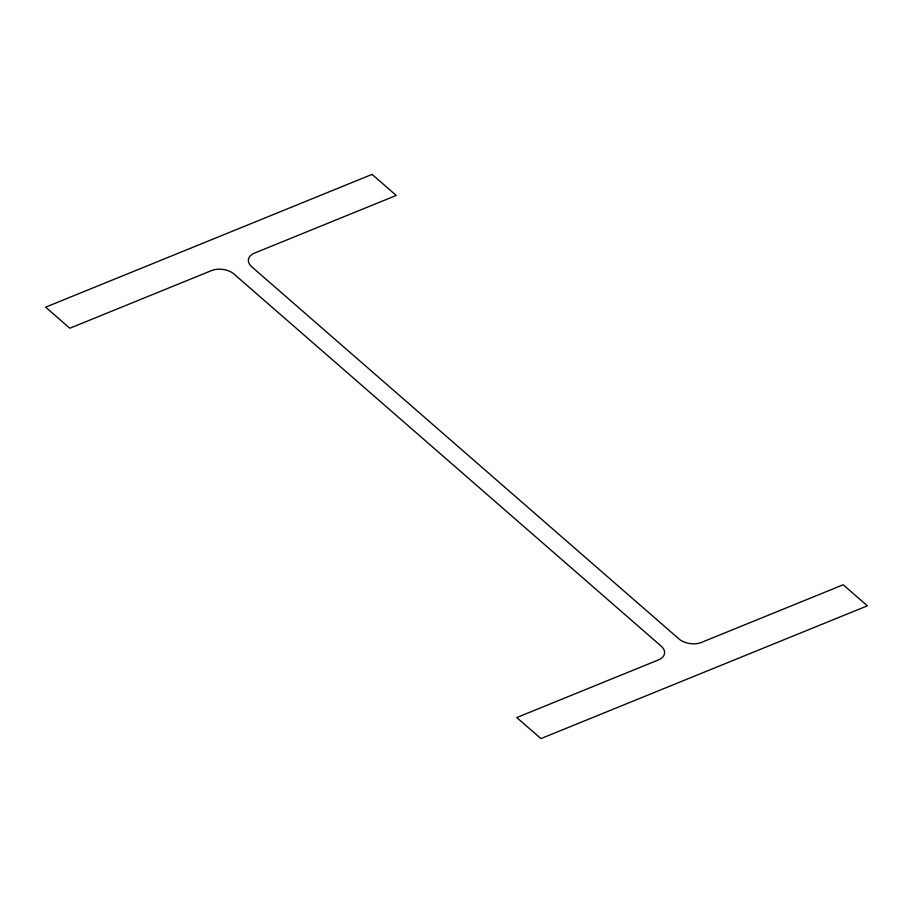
<?xml version="1.0" encoding="UTF-8"?>
<svg xmlns="http://www.w3.org/2000/svg" width="913" height="913" viewBox="0 0 913 913"><rect width="100%" height="100%" fill="white"/><g stroke="black" fill="none" stroke-linecap="round" stroke-linejoin="round"><path stroke-width="1.37" d="M372.07 174.406L45.65 307.167L69.822 328.224L211.554 270.579A16.114 9.895 7.5 0 1 234.059 274.083L661.183 646.142A16.114 9.895 7.5 0 1 658.49 659.905L516.758 717.55L540.93 738.594L867.35 605.833L843.178 584.777L701.446 642.421A16.114 9.895 7.5 0 1 678.941 638.917L251.817 266.858A16.114 9.895 7.5 0 1 254.51 253.095L396.242 195.45L372.07 174.406"/></g></svg>
